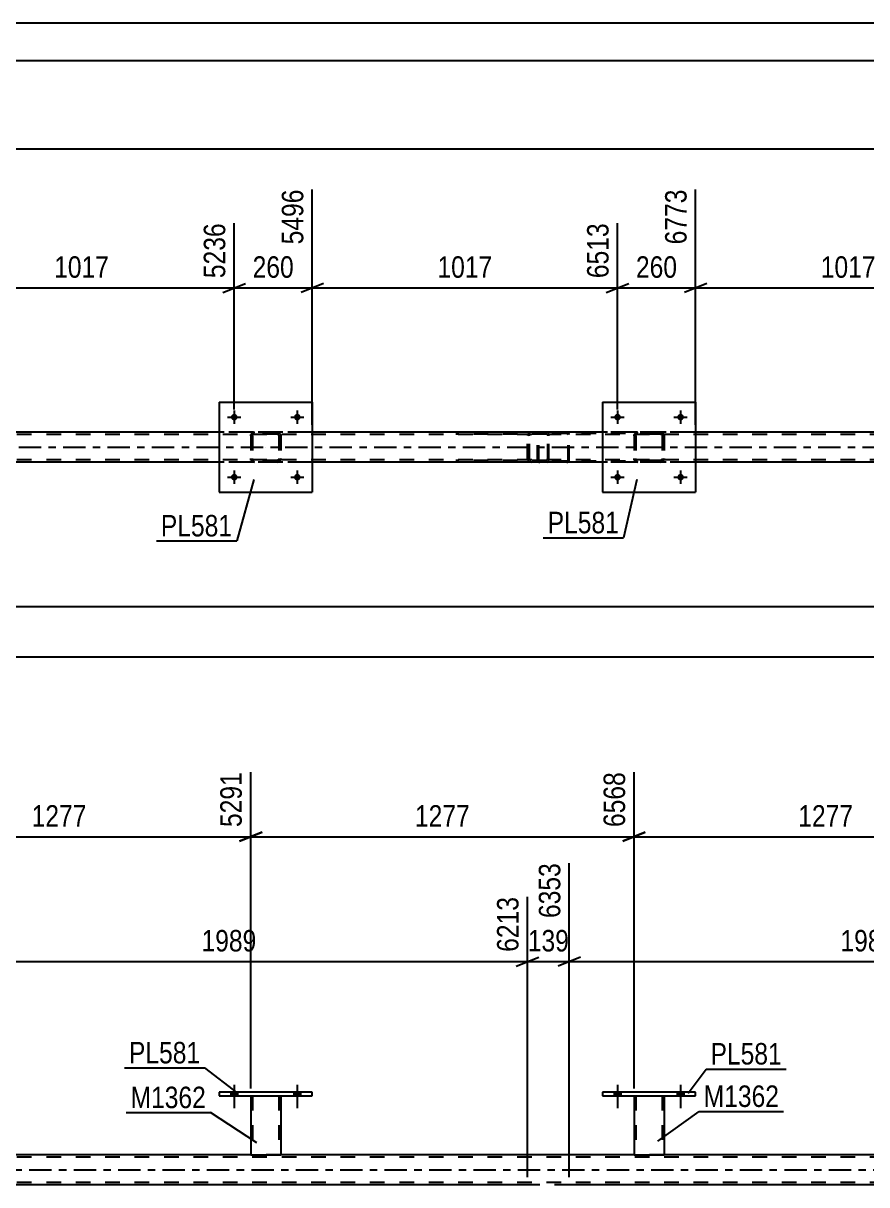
# Model space of a CAD drawing. Header units: millimetres. Extents: x 0 to 841, y 0 to 594.
# Drawn here: x 251.4 to 363.8, y 439.3 to 594 of the extents above; entities that cross this region are included whole.
import ezdxf

# ---------------------------------------------------------------- set-up
doc = ezdxf.new("R2010")
doc.units = ezdxf.units.MM
doc.linetypes.add('DXK_LINE_DOT2', pattern=[3.9198, 1.9599, -1.9599])
doc.linetypes.add('DXK_LINE_DOT3', pattern=[5.9187, 2.979, -0.9799, 0.9799, -0.9799])
doc.styles.add('Arial Narrow', font='ARIALN.TTF', dxfattribs={"height": 0.2})

# ---------------------------------------------------------------- blocks, each defined once
blk = doc.blocks.new('Unknown-815137511-1135 - 13993')
at = {"color": 5, "linetype": 'Continuous'}
for p, q in [((841, 594), (0, 594)), ((836, 589), (5, 589))]:
    blk.add_line(p, q, dxfattribs=at)
blk = doc.blocks.new('Bolt-815137511-2464 - 2456')
at = {"linetype": 'Continuous'}
for points in [[(279.97, 541.54, -1), (279.09, 541.54, -1)], [(288.37, 541.54, -1), (287.49, 541.54, -1)]]:
    blk.add_hatch(color=1, dxfattribs=at).paths.add_polyline_path(points)
at = {"color": 1, "linetype": 'Continuous'}
for p, q in [((278.65, 541.54), (280.41, 541.54)), ((279.53, 542.42), (279.53, 540.66)), ((287.05, 541.54), (288.81, 541.54)), ((287.93, 542.42), (287.93, 540.66))]:
    blk.add_line(p, q, dxfattribs=at)
blk = doc.blocks.new('Bolt-815137511-2465 - 2456')
at = {"linetype": 'Continuous'}
for points in [[(279.97, 533.54, -1), (279.09, 533.54, -1)], [(288.37, 533.54, -1), (287.49, 533.54, -1)]]:
    blk.add_hatch(color=1, dxfattribs=at).paths.add_polyline_path(points)
at = {"color": 1, "linetype": 'Continuous'}
for p, q in [((279.53, 534.42), (279.53, 532.66)), ((287.93, 534.42), (287.93, 532.66)), ((278.65, 533.54), (280.41, 533.54)), ((287.05, 533.54), (288.81, 533.54))]:
    blk.add_line(p, q, dxfattribs=at)
blk = doc.blocks.new('Bolt-815137511-2466 - 2456')
at = {"linetype": 'Continuous'}
for points in [[(331.05, 541.54, -1), (330.17, 541.54, -1)], [(339.45, 541.54, -1), (338.57, 541.54, -1)]]:
    blk.add_hatch(color=1, dxfattribs=at).paths.add_polyline_path(points)
at = {"color": 1, "linetype": 'Continuous'}
for p, q in [((329.73, 541.54), (331.49, 541.54)), ((330.61, 542.42), (330.61, 540.66)), ((338.13, 541.54), (339.89, 541.54)), ((339.01, 542.42), (339.01, 540.66))]:
    blk.add_line(p, q, dxfattribs=at)
blk = doc.blocks.new('Bolt-815137511-2467 - 2456')
at = {"linetype": 'Continuous'}
for points in [[(331.05, 533.54, -1), (330.17, 533.54, -1)], [(339.45, 533.54, -1), (338.57, 533.54, -1)]]:
    blk.add_hatch(color=1, dxfattribs=at).paths.add_polyline_path(points)
at = {"color": 1, "linetype": 'Continuous'}
for p, q in [((330.61, 534.42), (330.61, 532.66)), ((339.01, 534.42), (339.01, 532.66)), ((329.73, 533.54), (331.49, 533.54)), ((338.13, 533.54), (339.89, 533.54))]:
    blk.add_line(p, q, dxfattribs=at)
blk = doc.blocks.new('Part-815137511-2602 - 2456')
at = {"color": 7, "linetype": 'DXK_LINE_DOT2'}
for p, q in [((718.99, 539.21), (114.68, 539.21)), ((715.87, 539.53), (175.36, 539.53)), ((289.93, 539.53), (277.53, 539.53)), ((341.01, 539.53), (328.61, 539.53)), ((718.99, 535.85), (114.68, 535.85)), ((715.87, 535.53), (175.36, 535.53)), ((289.93, 535.53), (277.53, 535.53)), ((341.01, 535.53), (328.61, 535.53))]:
    blk.add_line(p, q, dxfattribs=at)
at = {"color": 2, "linetype": 'Continuous'}
for p, q in [((277.53, 539.53), (238.84, 539.53)), ((328.61, 539.53), (289.93, 539.53)), ((379.69, 539.53), (341.01, 539.53)), ((277.53, 535.53), (238.84, 535.53)), ((328.61, 535.53), (289.93, 535.53)), ((379.69, 535.53), (341.01, 535.53))]:
    blk.add_line(p, q, dxfattribs=at)
at = {"color": 7, "linetype": 'DXK_LINE_DOT3'}
blk.add_line((114.68, 537.53), (718.99, 537.53), dxfattribs=at)
blk = doc.blocks.new('Part-815137511-2514 - 2456')
at = {"color": 2, "linetype": 'Continuous'}
for p, q in [((277.53, 543.53), (277.53, 531.53)), ((277.53, 543.53), (289.93, 543.53)), ((289.93, 543.53), (289.93, 531.53)), ((277.53, 531.53), (289.93, 531.53))]:
    blk.add_line(p, q, dxfattribs=at)
blk = doc.blocks.new('Part-815137511-2515 - 2456')
at = {"color": 7, "linetype": 'DXK_LINE_DOT2'}
for p, q in [((281.73, 539.05), (281.76, 539.24)), ((281.76, 539.24), (281.73, 539.05)), ((281.73, 539.05), (281.73, 536.01)), ((281.97, 539.05), (281.98, 539.15)), ((281.97, 539.05), (281.97, 536.01)), ((281.98, 539.15), (282.04, 539.22)), ((282.02, 539.5), (282.21, 539.53)), ((282.21, 539.53), (282.02, 539.5)), ((282.04, 539.22), (282.11, 539.28)), ((282.11, 539.28), (282.21, 539.29)), ((285.25, 539.53), (282.21, 539.53)), ((285.25, 539.29), (282.21, 539.29)), ((285.25, 539.53), (285.43, 539.5)), ((285.43, 539.5), (285.25, 539.53)), ((285.25, 539.29), (285.34, 539.28)), ((285.34, 539.28), (285.41, 539.22)), ((285.41, 539.22), (285.47, 539.15)), ((285.47, 539.15), (285.49, 539.05)), ((285.49, 539.05), (285.49, 536.01)), ((285.69, 539.24), (285.73, 539.05)), ((285.73, 539.05), (285.69, 539.24)), ((285.73, 539.05), (285.73, 536.01)), ((281.76, 535.83), (281.73, 536.01)), ((281.73, 536.01), (281.76, 535.83)), ((281.98, 535.92), (281.97, 536.01)), ((282.04, 535.84), (281.98, 535.92)), ((282.21, 535.53), (282.02, 535.57)), ((282.02, 535.57), (282.21, 535.53)), ((282.11, 535.79), (282.04, 535.84)), ((282.21, 535.77), (282.11, 535.79)), ((285.25, 535.77), (282.21, 535.77)), ((285.25, 535.53), (282.21, 535.53)), ((285.34, 535.79), (285.25, 535.77)), ((285.43, 535.57), (285.25, 535.53)), ((285.25, 535.53), (285.43, 535.57)), ((285.41, 535.84), (285.34, 535.79)), ((285.47, 535.92), (285.41, 535.84)), ((285.49, 536.01), (285.47, 535.92)), ((285.73, 536.01), (285.69, 535.83)), ((285.69, 535.83), (285.73, 536.01))]:
    blk.add_line(p, q, dxfattribs=at)
at = {"color": 7, "linetype": 'DXK_LINE_DOT3'}
blk.add_line((283.73, 537.53), (283.73, 537.53), dxfattribs=at)
at = {"color": 7, "linetype": 'DXK_LINE_DOT2'}
for centre, start, end in [((282.21, 539.05), 112.5, 157.5), ((282.21, 539.05), 112.5, 157.5), ((285.25, 539.05), 22.5, 67.5), ((285.25, 539.05), 22.5, 67.5), ((282.21, 536.01), 202.5, 247.5), ((282.21, 536.01), 202.5, 247.5), ((285.25, 536.01), 292.5, 337.5), ((285.25, 536.01), 292.5, 337.5)]:
    blk.add_arc(centre, 0.48, start, end, dxfattribs=at)
blk = doc.blocks.new('Part-815137511-2520 - 2456')
at = {"color": 2, "linetype": 'Continuous'}
for p, q in [((328.61, 543.53), (328.61, 531.53)), ((328.61, 543.53), (341.01, 543.53)), ((341.01, 543.53), (341.01, 531.53)), ((328.61, 531.53), (341.01, 531.53))]:
    blk.add_line(p, q, dxfattribs=at)
blk = doc.blocks.new('Part-815137511-2521 - 2456')
at = {"color": 7, "linetype": 'DXK_LINE_DOT2'}
for p, q in [((332.81, 539.05), (332.84, 539.24)), ((332.84, 539.24), (332.81, 539.05)), ((332.81, 539.05), (332.81, 536.01)), ((333.05, 539.05), (333.06, 539.15)), ((333.05, 539.05), (333.05, 536.01)), ((333.06, 539.15), (333.12, 539.22)), ((333.1, 539.5), (333.29, 539.53)), ((333.29, 539.53), (333.1, 539.5)), ((333.12, 539.22), (333.19, 539.28)), ((333.19, 539.28), (333.29, 539.29)), ((336.33, 539.53), (333.29, 539.53)), ((336.33, 539.29), (333.29, 539.29)), ((336.33, 539.53), (336.51, 539.5)), ((336.51, 539.5), (336.33, 539.53)), ((336.33, 539.29), (336.42, 539.28)), ((336.42, 539.28), (336.5, 539.22)), ((336.5, 539.22), (336.55, 539.15)), ((336.55, 539.15), (336.57, 539.05)), ((336.57, 539.05), (336.57, 536.01)), ((336.77, 539.24), (336.81, 539.05)), ((336.81, 539.05), (336.77, 539.24)), ((336.81, 539.05), (336.81, 536.01)), ((332.84, 535.83), (332.81, 536.01)), ((332.81, 536.01), (332.84, 535.83)), ((333.06, 535.92), (333.05, 536.01)), ((333.12, 535.84), (333.06, 535.92)), ((333.29, 535.53), (333.1, 535.57)), ((333.1, 535.57), (333.29, 535.53)), ((333.19, 535.79), (333.12, 535.84)), ((333.29, 535.77), (333.19, 535.79)), ((336.33, 535.77), (333.29, 535.77)), ((336.33, 535.53), (333.29, 535.53)), ((336.42, 535.79), (336.33, 535.77)), ((336.51, 535.57), (336.33, 535.53)), ((336.33, 535.53), (336.51, 535.57)), ((336.5, 535.84), (336.42, 535.79)), ((336.55, 535.92), (336.5, 535.84)), ((336.57, 536.01), (336.55, 535.92)), ((336.81, 536.01), (336.77, 535.83)), ((336.77, 535.83), (336.81, 536.01))]:
    blk.add_line(p, q, dxfattribs=at)
at = {"color": 7, "linetype": 'DXK_LINE_DOT3'}
blk.add_line((334.81, 537.53), (334.81, 537.53), dxfattribs=at)
at = {"color": 7, "linetype": 'DXK_LINE_DOT2'}
for centre, start, end in [((333.29, 539.05), 112.5, 157.5), ((333.29, 539.05), 112.5, 157.5), ((336.33, 539.05), 22.5, 67.5), ((336.33, 539.05), 22.5, 67.5), ((333.29, 536.01), 202.5, 247.5), ((333.29, 536.01), 202.5, 247.5), ((336.33, 536.01), 292.5, 337.5), ((336.33, 536.01), 292.5, 337.5)]:
    blk.add_arc(centre, 0.48, start, end, dxfattribs=at)
blk = doc.blocks.new('Part-815137511-2662 - 2456')
at = {"color": 7, "linetype": 'DXK_LINE_DOT2'}
for p, q in [((319.95, 539.34), (319.92, 539.21)), ((319.92, 535.85), (319.92, 539.21)), ((320.1, 539.21), (320.11, 539.28)), ((320.1, 535.85), (320.1, 539.21)), ((320.11, 539.28), (320.14, 539.33)), ((320.27, 539.53), (320.14, 539.51)), ((320.14, 539.33), (320.2, 539.36)), ((320.2, 539.36), (320.27, 539.37)), ((335.59, 539.53), (320.27, 539.53)), ((335.59, 539.37), (320.27, 539.37)), ((323.97, 539.51), (323.84, 539.53)), ((323.84, 539.37), (323.91, 539.36)), ((323.91, 539.36), (323.93, 539.35)), ((323.93, 539.35), (323.96, 539.33)), ((323.96, 539.33), (324, 539.28)), ((324, 539.28), (324.01, 539.21)), ((324.01, 535.85), (324.01, 539.21)), ((324.18, 539.21), (324.16, 539.34)), ((324.18, 535.85), (324.18, 539.21)), ((319.92, 535.85), (319.95, 535.73)), ((320.11, 535.79), (320.1, 535.85)), ((320.14, 535.74), (320.11, 535.79)), ((320.2, 535.71), (320.14, 535.74)), ((320.14, 535.56), (320.27, 535.53)), ((320.27, 535.69), (320.2, 535.71)), ((335.59, 535.69), (320.27, 535.69)), ((335.59, 535.53), (320.27, 535.53)), ((323.84, 535.69), (323.91, 535.71)), ((323.84, 535.53), (323.97, 535.56)), ((323.91, 535.71), (323.93, 535.72)), ((323.93, 535.72), (323.96, 535.74)), ((324, 535.79), (323.96, 535.74)), ((324.01, 535.85), (324, 535.79)), ((324.16, 535.73), (324.18, 535.85))]:
    blk.add_line(p, q, dxfattribs=at)
for centre, start, end in [((320.25, 539.2), 110.7583, 155.68), ((323.85, 539.2), 24.32, 69.2417), ((320.25, 535.87), 204.32, 249.2417)]:
    blk.add_arc(centre, 0.331, start, end, dxfattribs=at)
blk = doc.blocks.new('Part-815137511-2663 - 2456')
at = {"color": 7, "linetype": 'DXK_LINE_DOT2'}
for p, q in [((321.2, 539.53), (309.04, 539.53)), ((321.2, 539.29), (309.04, 539.29)), ((318.64, 539.19), (318.61, 539.05)), ((318.61, 536.01), (318.61, 539.05)), ((318.65, 539.24), (318.64, 539.19)), ((318.86, 539.05), (318.88, 539.15)), ((318.86, 536.01), (318.86, 539.05)), ((318.88, 539.15), (318.93, 539.22)), ((319.11, 539.53), (318.92, 539.5)), ((318.93, 539.22), (319.01, 539.28)), ((319.01, 539.28), (319.11, 539.29)), ((319.92, 539.29), (319.92, 539.53)), ((321.3, 539.5), (321.2, 539.53)), ((321.2, 539.29), (321.25, 539.28)), ((321.25, 539.28), (321.3, 539.22)), ((321.39, 539.39), (321.3, 539.5)), ((321.3, 539.22), (321.33, 539.15)), ((321.33, 539.15), (321.34, 539.05)), ((321.34, 536.01), (321.34, 539.05)), ((321.45, 539.24), (321.39, 539.39)), ((321.47, 539.05), (321.45, 539.24)), ((321.47, 536.01), (321.47, 539.05)), ((321.2, 535.77), (309.04, 535.77)), ((321.2, 535.53), (309.04, 535.53)), ((318.61, 536.01), (318.62, 535.93)), ((318.62, 535.93), (318.65, 535.83)), ((318.88, 535.92), (318.86, 536.01)), ((318.93, 535.84), (318.88, 535.92)), ((318.92, 535.57), (319.11, 535.53)), ((319.01, 535.79), (318.93, 535.84)), ((319.11, 535.77), (319.01, 535.79)), ((319.92, 535.53), (319.92, 535.77)), ((321.25, 535.79), (321.2, 535.77)), ((321.2, 535.53), (321.3, 535.57)), ((321.3, 535.84), (321.25, 535.79)), ((321.33, 535.92), (321.3, 535.84)), ((321.3, 535.57), (321.39, 535.67)), ((321.34, 536.01), (321.33, 535.92)), ((321.39, 535.67), (321.4, 535.71)), ((321.4, 535.71), (321.45, 535.83)), ((321.45, 535.83), (321.47, 536.01))]:
    blk.add_line(p, q, dxfattribs=at)
for centre, start, end in [((319.1, 539.04), 111.1941, 156.1506), ((319.1, 536.03), 203.8494, 248.8059)]:
    blk.add_arc(centre, 0.492, start, end, dxfattribs=at)
blk = doc.blocks.new('Part-815137511-3526 - 3456')
at = {"color": 2, "linetype": 'Continuous'}
for p, q in [((277.53, 451.63), (277.53, 451.15)), ((289.93, 451.63), (277.53, 451.63)), ((277.53, 451.15), (289.93, 451.15)), ((289.93, 451.15), (289.93, 451.63))]:
    blk.add_line(p, q, dxfattribs=at)
blk = doc.blocks.new('Bolt-815137511-3464 - 3456')
at = {"linetype": 'Continuous'}
for points in [[(279.09, 451.15), (279.97, 451.15), (279.97, 451.63), (279.09, 451.63)], [(287.49, 451.15), (288.37, 451.15), (288.37, 451.63), (287.49, 451.63)]]:
    blk.add_hatch(color=1, dxfattribs=at).paths.add_polyline_path(points)
at = {"color": 1, "linetype": 'Continuous'}
for p, q in [((279.53, 452.63), (279.53, 449.51)), ((287.93, 452.63), (287.93, 449.51)), ((279.09, 451.63), (279.09, 451.15)), ((279.97, 451.63), (279.97, 451.15)), ((287.49, 451.63), (287.49, 451.15)), ((288.37, 451.63), (288.37, 451.15))]:
    blk.add_line(p, q, dxfattribs=at)
blk = doc.blocks.new('Bolt-815137511-3465 - 3456')
at = {"linetype": 'Continuous'}
for points in [[(279.09, 451.15), (279.97, 451.15), (279.97, 451.63), (279.09, 451.63)], [(287.49, 451.15), (288.37, 451.15), (288.37, 451.63), (287.49, 451.63)]]:
    blk.add_hatch(color=1, dxfattribs=at).paths.add_polyline_path(points)
at = {"color": 1, "linetype": 'Continuous'}
for p, q in [((279.53, 452.63), (279.53, 449.51)), ((287.93, 452.63), (287.93, 449.51)), ((279.09, 451.63), (279.09, 451.15)), ((279.97, 451.63), (279.97, 451.15)), ((287.49, 451.63), (287.49, 451.15)), ((288.37, 451.63), (288.37, 451.15))]:
    blk.add_line(p, q, dxfattribs=at)
blk = doc.blocks.new('Bolt-815137511-3466 - 3456')
at = {"linetype": 'Continuous'}
for points in [[(330.17, 451.15), (331.05, 451.15), (331.05, 451.63), (330.17, 451.63)], [(338.57, 451.15), (339.45, 451.15), (339.45, 451.63), (338.57, 451.63)]]:
    blk.add_hatch(color=1, dxfattribs=at).paths.add_polyline_path(points)
at = {"color": 1, "linetype": 'Continuous'}
for p, q in [((330.61, 452.63), (330.61, 449.51)), ((339.01, 452.63), (339.01, 449.51)), ((330.17, 451.63), (330.17, 451.15)), ((331.05, 451.63), (331.05, 451.15)), ((338.57, 451.63), (338.57, 451.15)), ((339.45, 451.63), (339.45, 451.15))]:
    blk.add_line(p, q, dxfattribs=at)
blk = doc.blocks.new('Part-815137511-3531 - 3456')
at = {"color": 2, "linetype": 'Continuous'}
for p, q in [((281.73, 451.15), (281.73, 443.31)), ((285.73, 451.15), (285.73, 443.31)), ((281.73, 443.31), (285.73, 443.31))]:
    blk.add_line(p, q, dxfattribs=at)
at = {"color": 7, "linetype": 'DXK_LINE_DOT2'}
for p, q in [((281.73, 451.15), (285.73, 451.15)), ((281.73, 451.15), (281.73, 451.15)), ((281.73, 451.15), (281.73, 451.15)), ((281.97, 451.15), (281.97, 443.31)), ((285.49, 451.15), (285.49, 443.31)), ((285.73, 451.15), (285.73, 451.15)), ((285.73, 451.15), (285.73, 451.15)), ((285.43, 443.31), (285.47, 443.31)), ((285.43, 443.31), (285.47, 443.31)), ((285.47, 443.31), (285.49, 443.31)), ((285.47, 443.31), (285.49, 443.31))]:
    blk.add_line(p, q, dxfattribs=at)
blk = doc.blocks.new('Bolt-815137511-3467 - 3456')
at = {"linetype": 'Continuous'}
for points in [[(330.17, 451.15), (331.05, 451.15), (331.05, 451.63), (330.17, 451.63)], [(338.57, 451.15), (339.45, 451.15), (339.45, 451.63), (338.57, 451.63)]]:
    blk.add_hatch(color=1, dxfattribs=at).paths.add_polyline_path(points)
at = {"color": 1, "linetype": 'Continuous'}
for p, q in [((330.61, 452.63), (330.61, 449.51)), ((339.01, 452.63), (339.01, 449.51)), ((330.17, 451.63), (330.17, 451.15)), ((331.05, 451.63), (331.05, 451.15)), ((338.57, 451.63), (338.57, 451.15)), ((339.45, 451.63), (339.45, 451.15))]:
    blk.add_line(p, q, dxfattribs=at)
blk = doc.blocks.new('Part-815137511-3745 - 3456')
at = {"color": 7, "linetype": 'DXK_LINE_DOT3'}
blk.add_line((284.46, 308.69), (233.5, 448.7), dxfattribs=at)
at = {"color": 2, "linetype": 'Continuous'}
for p, q in [((239.05, 439.31), (234.79, 439.31)), ((281.42, 322.9), (239.05, 439.31)), ((277.16, 322.9), (236.32, 435.11))]:
    blk.add_line(p, q, dxfattribs=at)
at = {"color": 7, "linetype": 'DXK_LINE_DOT2'}
for p, q in [((234.79, 439.31), (236.32, 435.11)), ((279.08, 318.09), (234.96, 439.31)), ((283, 318.09), (238.88, 439.31)), ((278.91, 318.09), (277.16, 322.9)), ((283.17, 318.09), (281.42, 322.9)), ((283.17, 318.09), (278.91, 318.09))]:
    blk.add_line(p, q, dxfattribs=at)
blk = doc.blocks.new('Part-815137511-3536 - 3456')
at = {"color": 2, "linetype": 'Continuous'}
for p, q in [((328.61, 451.63), (328.61, 451.15)), ((341.01, 451.63), (328.61, 451.63)), ((328.61, 451.15), (341.01, 451.15)), ((341.01, 451.15), (341.01, 451.63))]:
    blk.add_line(p, q, dxfattribs=at)
blk = doc.blocks.new('Part-815137511-3541 - 3456')
at = {"color": 2, "linetype": 'Continuous'}
for p, q in [((332.81, 451.15), (332.81, 443.31)), ((336.81, 451.15), (336.81, 443.31)), ((332.81, 443.31), (336.81, 443.31))]:
    blk.add_line(p, q, dxfattribs=at)
at = {"color": 7, "linetype": 'DXK_LINE_DOT2'}
for p, q in [((332.81, 451.15), (336.81, 451.15)), ((332.81, 451.15), (332.81, 451.15)), ((332.81, 451.15), (332.81, 451.15)), ((333.05, 451.15), (333.05, 443.31)), ((336.57, 451.15), (336.57, 443.31)), ((336.81, 451.15), (336.81, 451.15)), ((336.81, 451.15), (336.81, 451.15)), ((336.51, 443.31), (336.55, 443.31)), ((336.51, 443.31), (336.55, 443.31)), ((336.55, 443.31), (336.57, 443.31)), ((336.55, 443.31), (336.57, 443.31))]:
    blk.add_line(p, q, dxfattribs=at)
blk = doc.blocks.new('Part-815137511-3756 - 3456')
at = {"color": 7, "linetype": 'DXK_LINE_DOT2'}
for p, q in [((718.99, 442.99), (104.25, 442.99)), ((285.73, 443.31), (281.73, 443.31)), ((336.81, 443.31), (332.81, 443.31)), ((718.99, 439.63), (104.25, 439.63)), ((324.18, 439.31), (318.61, 439.31))]:
    blk.add_line(p, q, dxfattribs=at)
at = {"color": 2, "linetype": 'Continuous'}
for p, q in [((281.73, 443.31), (234.64, 443.31)), ((332.81, 443.31), (285.73, 443.31)), ((383.89, 443.31), (336.81, 443.31)), ((318.61, 439.31), (239.05, 439.31)), ((403.74, 439.31), (324.18, 439.31))]:
    blk.add_line(p, q, dxfattribs=at)
at = {"color": 7, "linetype": 'DXK_LINE_DOT3'}
blk.add_line((104.25, 441.31), (718.99, 441.31), dxfattribs=at)
blk = doc.blocks.new('StraightDimension-815137511-10497 - 2456')
at = {"color": 7, "linetype": 'Continuous'}
for p, q in [((289.93, 540.53), (289.93, 571.86)), ((279.53, 542.54), (279.53, 567.36)), ((278.03, 558.15), (281.03, 559.35)), ((279.53, 558.75), (289.93, 558.75)), ((291.43, 559.35), (288.43, 558.15))]:
    blk.add_line(p, q, dxfattribs=at)
at = {"color": 0}
blk.add_wipeout([(288.07, 559.5), (288.07, 563.7), (281.38, 563.7), (281.38, 559.5)], dxfattribs=at)
at = {"color": 3, "style": 'Arial Narrow'}
blk.add_text('260', height=2.863, dxfattribs=at).set_placement((281.98, 560.1))
at = {"color": 0, "linetype": 'Continuous'}
blk.add_wipeout([(289.33, 572.46), (285.13, 572.46), (285.13, 563.95), (289.33, 563.95)], dxfattribs=at)
at = {"color": 3, "linetype": 'Continuous', "style": 'Arial Narrow'}
blk.add_text('5496', height=2.863, rotation=90.0002, dxfattribs=at).set_placement((288.73, 564.55))
blk = doc.blocks.new('StraightDimension-815137511-2776 - 2456')
at = {"color": 7, "linetype": 'Continuous'}
blk.add_line((89.45, 509.62), (718.99, 509.62), dxfattribs=at)
blk = doc.blocks.new('StraightDimension-815137511-2935 - 2456')
at = {"color": 7, "linetype": 'Continuous'}
blk.add_line((88.81, 577.29), (719.63, 577.29), dxfattribs=at)
blk = doc.blocks.new('StraightDimension-815137511-2958 - 2456')
at = {"color": 7, "linetype": 'Continuous'}
blk.add_line((153.65, 516.33), (718.99, 516.33), dxfattribs=at)
blk = doc.blocks.new('StraightDimension-815137511-10494 - 2456')
at = {"color": 7, "linetype": 'Continuous'}
for p, q in [((341.01, 540.53), (341.01, 571.86)), ((381.69, 542.54), (381.69, 567.36)), ((342.51, 559.35), (339.51, 558.15)), ((341.01, 558.75), (381.69, 558.75)), ((380.19, 558.15), (383.19, 559.35))]:
    blk.add_line(p, q, dxfattribs=at)
at = {"color": 0, "linetype": 'Continuous'}
blk.add_wipeout([(381.09, 567.96), (376.89, 567.96), (376.89, 559.45), (381.09, 559.45)], dxfattribs=at)
at = {"color": 0}
blk.add_wipeout([(365.6, 559.5), (365.6, 563.7), (357.09, 563.7), (357.09, 559.5)], dxfattribs=at)
at = {"color": 3, "linetype": 'Continuous', "style": 'Arial Narrow'}
blk.add_text('7790', height=2.863, rotation=90.0002, dxfattribs=at).set_placement((380.49, 560.05))
at = {"color": 3, "style": 'Arial Narrow'}
blk.add_text('1017', height=2.863, dxfattribs=at).set_placement((357.69, 560.1))
blk = doc.blocks.new('StraightDimension-815137511-10495 - 2456')
at = {"color": 7, "linetype": 'Continuous'}
for p, q in [((341.01, 540.53), (341.01, 571.86)), ((330.61, 542.54), (330.61, 567.36)), ((329.11, 558.15), (332.11, 559.35)), ((330.61, 558.75), (341.01, 558.75)), ((342.51, 559.35), (339.51, 558.15))]:
    blk.add_line(p, q, dxfattribs=at)
at = {"color": 0}
blk.add_wipeout([(339.15, 559.5), (339.15, 563.7), (332.46, 563.7), (332.46, 559.5)], dxfattribs=at)
at = {"color": 3, "style": 'Arial Narrow'}
blk.add_text('260', height=2.863, dxfattribs=at).set_placement((333.06, 560.1))
at = {"color": 0, "linetype": 'Continuous'}
blk.add_wipeout([(340.41, 572.46), (336.21, 572.46), (336.21, 563.95), (340.41, 563.95)], dxfattribs=at)
at = {"color": 3, "linetype": 'Continuous', "style": 'Arial Narrow'}
blk.add_text('6773', height=2.863, rotation=90.0002, dxfattribs=at).set_placement((339.81, 564.55))
blk = doc.blocks.new('StraightDimension-815137511-10496 - 2456')
at = {"color": 7, "linetype": 'Continuous'}
for p, q in [((289.93, 540.53), (289.93, 571.86)), ((330.61, 542.54), (330.61, 567.36)), ((291.43, 559.35), (288.43, 558.15)), ((289.93, 558.75), (330.61, 558.75)), ((329.11, 558.15), (332.11, 559.35))]:
    blk.add_line(p, q, dxfattribs=at)
at = {"color": 0, "linetype": 'Continuous'}
blk.add_wipeout([(330.01, 567.96), (325.81, 567.96), (325.81, 559.45), (330.01, 559.45)], dxfattribs=at)
at = {"color": 0}
blk.add_wipeout([(314.52, 559.5), (314.52, 563.7), (306.01, 563.7), (306.01, 559.5)], dxfattribs=at)
at = {"color": 3, "linetype": 'Continuous', "style": 'Arial Narrow'}
blk.add_text('6513', height=2.863, rotation=90.0002, dxfattribs=at).set_placement((329.41, 560.05))
at = {"color": 3, "style": 'Arial Narrow'}
blk.add_text('1017', height=2.863, dxfattribs=at).set_placement((306.61, 560.1))
blk = doc.blocks.new('StraightDimension-815137511-10498 - 2456')
at = {"color": 7, "linetype": 'Continuous'}
for p, q in [((238.84, 540.44), (238.84, 571.86)), ((279.53, 542.54), (279.53, 567.36)), ((240.34, 559.35), (237.34, 558.15)), ((238.84, 558.75), (279.53, 558.75)), ((278.03, 558.15), (281.03, 559.35))]:
    blk.add_line(p, q, dxfattribs=at)
at = {"color": 0, "linetype": 'Continuous'}
blk.add_wipeout([(278.93, 567.96), (274.73, 567.96), (274.73, 559.45), (278.93, 559.45)], dxfattribs=at)
at = {"color": 0}
blk.add_wipeout([(263.44, 559.5), (263.44, 563.7), (254.93, 563.7), (254.93, 559.5)], dxfattribs=at)
at = {"color": 3, "linetype": 'Continuous', "style": 'Arial Narrow'}
blk.add_text('5236', height=2.863, rotation=90.0002, dxfattribs=at).set_placement((278.33, 560.05))
at = {"color": 3, "style": 'Arial Narrow'}
blk.add_text('1017', height=2.863, dxfattribs=at).set_placement((255.53, 560.1))
blk = doc.blocks.new('StraightDimension-815137511-11086 - 3456')
at = {"color": 7, "linetype": 'Continuous'}
for p, q in [((230.64, 452.15), (230.64, 494.26)), ((281.73, 452.15), (281.73, 494.26)), ((232.14, 486.25), (229.14, 485.05)), ((280.23, 485.05), (283.23, 486.25)), ((230.64, 485.65), (281.73, 485.65))]:
    blk.add_line(p, q, dxfattribs=at)
at = {"color": 0, "linetype": 'Continuous'}
blk.add_wipeout([(281.13, 494.86), (276.93, 494.86), (276.93, 486.35), (281.13, 486.35)], dxfattribs=at)
at = {"color": 0}
blk.add_wipeout([(260.44, 486.4), (260.44, 490.6), (251.93, 490.6), (251.93, 486.4)], dxfattribs=at)
at = {"color": 3, "linetype": 'Continuous', "style": 'Arial Narrow'}
blk.add_text('5291', height=2.863, rotation=90.0002, dxfattribs=at).set_placement((280.53, 486.95))
at = {"color": 3, "style": 'Arial Narrow'}
blk.add_text('1277', height=2.863, dxfattribs=at).set_placement((252.53, 487))
blk = doc.blocks.new('StraightDimension-815137511-4444 - 3456')
at = {"color": 7, "linetype": 'Continuous'}
for p, q in [((324.18, 440.31), (324.18, 482.14)), ((318.61, 440.31), (318.61, 477.64)), ((317.11, 468.43), (320.11, 469.63)), ((318.61, 469.03), (324.18, 469.03)), ((325.68, 469.63), (322.68, 468.43))]:
    blk.add_line(p, q, dxfattribs=at)
at = {"color": 0}
blk.add_wipeout([(324.74, 469.78), (324.74, 473.98), (318.05, 473.98), (318.05, 469.78)], dxfattribs=at)
at = {"color": 3, "style": 'Arial Narrow'}
blk.add_text('139', height=2.863, dxfattribs=at).set_placement((318.65, 470.38))
at = {"color": 0, "linetype": 'Continuous'}
blk.add_wipeout([(323.58, 482.74), (319.38, 482.74), (319.38, 474.23), (323.58, 474.23)], dxfattribs=at)
at = {"color": 3, "linetype": 'Continuous', "style": 'Arial Narrow'}
blk.add_text('6353', height=2.863, rotation=90.0002, dxfattribs=at).set_placement((322.98, 474.83))
blk = doc.blocks.new('StraightDimension-815137511-4420 - 3456')
at = {"color": 7, "linetype": 'Continuous'}
for p, q in [((324.18, 440.31), (324.18, 482.14)), ((403.74, 440.31), (403.74, 477.64)), ((325.68, 469.63), (322.68, 468.43)), ((324.18, 469.03), (403.74, 469.03)), ((402.24, 468.43), (405.24, 469.63))]:
    blk.add_line(p, q, dxfattribs=at)
at = {"color": 0, "linetype": 'Continuous'}
blk.add_wipeout([(403.14, 478.24), (398.94, 478.24), (398.94, 469.73), (403.14, 469.73)], dxfattribs=at)
at = {"color": 0}
blk.add_wipeout([(368.22, 469.78), (368.22, 473.98), (359.71, 473.98), (359.71, 469.78)], dxfattribs=at)
at = {"color": 3, "linetype": 'Continuous', "style": 'Arial Narrow'}
blk.add_text('8342', height=2.863, rotation=90.0002, dxfattribs=at).set_placement((402.54, 470.33))
at = {"color": 3, "style": 'Arial Narrow'}
blk.add_text('1989', height=2.863, dxfattribs=at).set_placement((360.31, 470.38))
blk = doc.blocks.new('StraightDimension-815137511-4468 - 3456')
at = {"color": 7, "linetype": 'Continuous'}
for p, q in [((239.05, 440.31), (239.05, 482.14)), ((318.61, 440.31), (318.61, 477.64)), ((240.55, 469.63), (237.55, 468.43)), ((239.05, 469.03), (318.61, 469.03)), ((317.11, 468.43), (320.11, 469.63))]:
    blk.add_line(p, q, dxfattribs=at)
at = {"color": 0, "linetype": 'Continuous'}
blk.add_wipeout([(318.01, 478.24), (313.81, 478.24), (313.81, 469.73), (318.01, 469.73)], dxfattribs=at)
at = {"color": 0}
blk.add_wipeout([(283.08, 469.78), (283.08, 473.98), (274.57, 473.98), (274.57, 469.78)], dxfattribs=at)
at = {"color": 3, "linetype": 'Continuous', "style": 'Arial Narrow'}
blk.add_text('6213', height=2.863, rotation=90.0002, dxfattribs=at).set_placement((317.41, 470.33))
at = {"color": 3, "style": 'Arial Narrow'}
blk.add_text('1989', height=2.863, dxfattribs=at).set_placement((275.17, 470.38))
blk = doc.blocks.new('StraightDimension-815137511-11084 - 3456')
at = {"color": 7, "linetype": 'Continuous'}
for p, q in [((332.81, 452.15), (332.81, 494.26)), ((383.89, 452.15), (383.89, 494.26)), ((334.31, 486.25), (331.31, 485.05)), ((382.39, 485.05), (385.39, 486.25)), ((332.81, 485.65), (383.89, 485.65))]:
    blk.add_line(p, q, dxfattribs=at)
at = {"color": 0, "linetype": 'Continuous'}
blk.add_wipeout([(383.29, 494.86), (379.09, 494.86), (379.09, 486.35), (383.29, 486.35)], dxfattribs=at)
at = {"color": 0}
blk.add_wipeout([(362.6, 486.4), (362.6, 490.6), (354.09, 490.6), (354.09, 486.4)], dxfattribs=at)
at = {"color": 3, "linetype": 'Continuous', "style": 'Arial Narrow'}
blk.add_text('7845', height=2.863, rotation=90.0002, dxfattribs=at).set_placement((382.69, 486.95))
at = {"color": 3, "style": 'Arial Narrow'}
blk.add_text('1277', height=2.863, dxfattribs=at).set_placement((354.69, 487))
blk = doc.blocks.new('StraightDimension-815137511-11085 - 3456')
at = {"color": 7, "linetype": 'Continuous'}
for p, q in [((281.73, 452.15), (281.73, 494.26)), ((332.81, 452.15), (332.81, 494.26)), ((283.23, 486.25), (280.23, 485.05)), ((331.31, 485.05), (334.31, 486.25)), ((281.73, 485.65), (332.81, 485.65))]:
    blk.add_line(p, q, dxfattribs=at)
at = {"color": 0, "linetype": 'Continuous'}
blk.add_wipeout([(332.21, 494.86), (328.01, 494.86), (328.01, 486.35), (332.21, 486.35)], dxfattribs=at)
at = {"color": 0}
blk.add_wipeout([(311.52, 486.4), (311.52, 490.6), (303.01, 490.6), (303.01, 486.4)], dxfattribs=at)
at = {"color": 3, "linetype": 'Continuous', "style": 'Arial Narrow'}
blk.add_text('6568', height=2.863, rotation=90.0002, dxfattribs=at).set_placement((331.61, 486.95))
at = {"color": 3, "style": 'Arial Narrow'}
blk.add_text('1277', height=2.863, dxfattribs=at).set_placement((303.61, 487))
blk = doc.blocks.new('Mark-815137511-2510 - 2456')
at = {"color": 0}
blk.add_wipeout([(279.26, 525.65), (279.26, 528.65), (269.75, 528.65), (269.75, 525.65)], dxfattribs=at)
blk.add_wipeout([(279.26, 525.65), (279.26, 528.65), (269.75, 528.65), (269.75, 525.65)], dxfattribs=at)
at = {"color": 30, "linetype": 'Continuous'}
for p in [(282.12, 533.25), (269.15, 525.05)]:
    blk.add_line(p, (279.86, 525.05), dxfattribs=at)
at = {"color": 3, "style": 'Arial Narrow'}
blk.add_text('PL581', height=2.863, dxfattribs=at).set_placement((269.75, 525.65))
blk = doc.blocks.new('Mark-815137511-2516 - 2456')
at = {"color": 0}
blk.add_wipeout([(330.8, 526.07), (330.8, 529.07), (321.3, 529.07), (321.3, 526.07)], dxfattribs=at)
blk.add_wipeout([(330.8, 526.07), (330.8, 529.07), (321.3, 529.07), (321.3, 526.07)], dxfattribs=at)
at = {"color": 30, "linetype": 'Continuous'}
for p in [(333.2, 533.25), (320.7, 525.47)]:
    blk.add_line(p, (331.4, 525.47), dxfattribs=at)
at = {"color": 3, "style": 'Arial Narrow'}
blk.add_text('PL581', height=2.863, dxfattribs=at).set_placement((321.3, 526.07))
blk = doc.blocks.new('Mark-815137511-3522 - 3456')
at = {"color": 0}
blk.add_wipeout([(275, 455.47), (275, 458.47), (265.5, 458.47), (265.5, 455.47)], dxfattribs=at)
blk.add_wipeout([(275, 455.47), (275, 458.47), (265.5, 458.47), (265.5, 455.47)], dxfattribs=at)
at = {"color": 30, "linetype": 'Continuous'}
for p in [(264.9, 454.87), (280.02, 451.52)]:
    blk.add_line(p, (275.6, 454.87), dxfattribs=at)
at = {"color": 3, "style": 'Arial Narrow'}
blk.add_text('PL581', height=2.863, dxfattribs=at).set_placement((265.5, 455.47))
blk = doc.blocks.new('Mark-815137511-3527 - 3456')
at = {"color": 0}
blk.add_wipeout([(275.76, 449.51), (275.76, 452.51), (265.71, 452.51), (265.71, 449.51)], dxfattribs=at)
blk.add_wipeout([(275.76, 449.51), (275.76, 452.51), (265.71, 452.51), (265.71, 449.51)], dxfattribs=at)
at = {"color": 30, "linetype": 'Continuous'}
for p in [(265.11, 448.91), (282.54, 444.89)]:
    blk.add_line(p, (276.36, 448.91), dxfattribs=at)
at = {"color": 3, "style": 'Arial Narrow'}
blk.add_text('M1362', height=2.863, dxfattribs=at).set_placement((265.71, 449.51))
blk = doc.blocks.new('Mark-815137511-3532 - 3456')
at = {"color": 0}
blk.add_wipeout([(352.5, 455.32), (352.5, 458.32), (343, 458.32), (343, 455.32)], dxfattribs=at)
blk.add_wipeout([(352.5, 455.32), (352.5, 458.32), (343, 458.32), (343, 455.32)], dxfattribs=at)
at = {"color": 30, "linetype": 'Continuous'}
for p, q in [((340.03, 451.49), (342.4, 454.72)), ((342.4, 454.72), (353.1, 454.72))]:
    blk.add_line(p, q, dxfattribs=at)
at = {"color": 3, "style": 'Arial Narrow'}
blk.add_text('PL581', height=2.863, dxfattribs=at).set_placement((343, 455.32))
blk = doc.blocks.new('Mark-815137511-3537 - 3456')
at = {"color": 0}
blk.add_wipeout([(352.14, 449.67), (352.14, 452.67), (342.09, 452.67), (342.09, 449.67)], dxfattribs=at)
blk.add_wipeout([(352.14, 449.67), (352.14, 452.67), (342.09, 452.67), (342.09, 449.67)], dxfattribs=at)
at = {"color": 30, "linetype": 'Continuous'}
for p, q in [((335.96, 445.11), (341.49, 449.07)), ((341.49, 449.07), (352.74, 449.07))]:
    blk.add_line(p, q, dxfattribs=at)
at = {"color": 3, "style": 'Arial Narrow'}
blk.add_text('M1362', height=2.863, dxfattribs=at).set_placement((342.09, 449.67))

msp = doc.modelspace()

# ---------------------------------------------------------------- block references
for name in ['Unknown-815137511-1135 - 13993', 'Part-815137511-2514 - 2456', 'Part-815137511-2520 - 2456', 'Part-815137511-2602 - 2456', 'Bolt-815137511-2464 - 2456', 'Bolt-815137511-2466 - 2456', 'Part-815137511-2515 - 2456', 'Part-815137511-2663 - 2456', 'Part-815137511-2662 - 2456', 'Part-815137511-2521 - 2456', 'Bolt-815137511-2465 - 2456', 'Bolt-815137511-2467 - 2456', 'Bolt-815137511-3464 - 3456', 'Bolt-815137511-3465 - 3456', 'Bolt-815137511-3466 - 3456', 'Bolt-815137511-3467 - 3456', 'Part-815137511-3526 - 3456', 'Part-815137511-3531 - 3456', 'Part-815137511-3536 - 3456', 'Part-815137511-3541 - 3456', 'Part-815137511-3745 - 3456', 'Part-815137511-3756 - 3456']:
    msp.add_blockref(name, (0, 0))

# ---------------------------------------------------------------- next in the draw order: block references
for name in ['StraightDimension-815137511-10497 - 2456', 'StraightDimension-815137511-2776 - 2456', 'StraightDimension-815137511-11086 - 3456', 'StraightDimension-815137511-4444 - 3456']:
    msp.add_blockref(name, (0, 0))

# ---------------------------------------------------------------- next in the draw order: block references
for name in ['StraightDimension-815137511-2935 - 2456', 'StraightDimension-815137511-2958 - 2456', 'StraightDimension-815137511-4468 - 3456', 'StraightDimension-815137511-4420 - 3456']:
    msp.add_blockref(name, (0, 0))

# ---------------------------------------------------------------- next in the draw order: block references
for name in ['StraightDimension-815137511-10498 - 2456', 'StraightDimension-815137511-10494 - 2456', 'Mark-815137511-2510 - 2456', 'Mark-815137511-2516 - 2456', 'StraightDimension-815137511-11084 - 3456']:
    msp.add_blockref(name, (0, 0))

# ---------------------------------------------------------------- next in the draw order: block references
for name in ['StraightDimension-815137511-10495 - 2456', 'StraightDimension-815137511-11085 - 3456', 'Mark-815137511-3532 - 3456']:
    msp.add_blockref(name, (0, 0))

# ---------------------------------------------------------------- next in the draw order: block references
for name in ['StraightDimension-815137511-10496 - 2456', 'Mark-815137511-3522 - 3456', 'Mark-815137511-3537 - 3456']:
    msp.add_blockref(name, (0, 0))

# ---------------------------------------------------------------- next in the draw order: block references
msp.add_blockref('Mark-815137511-3527 - 3456', (0, 0))

doc.saveas('drawing.dxf')
